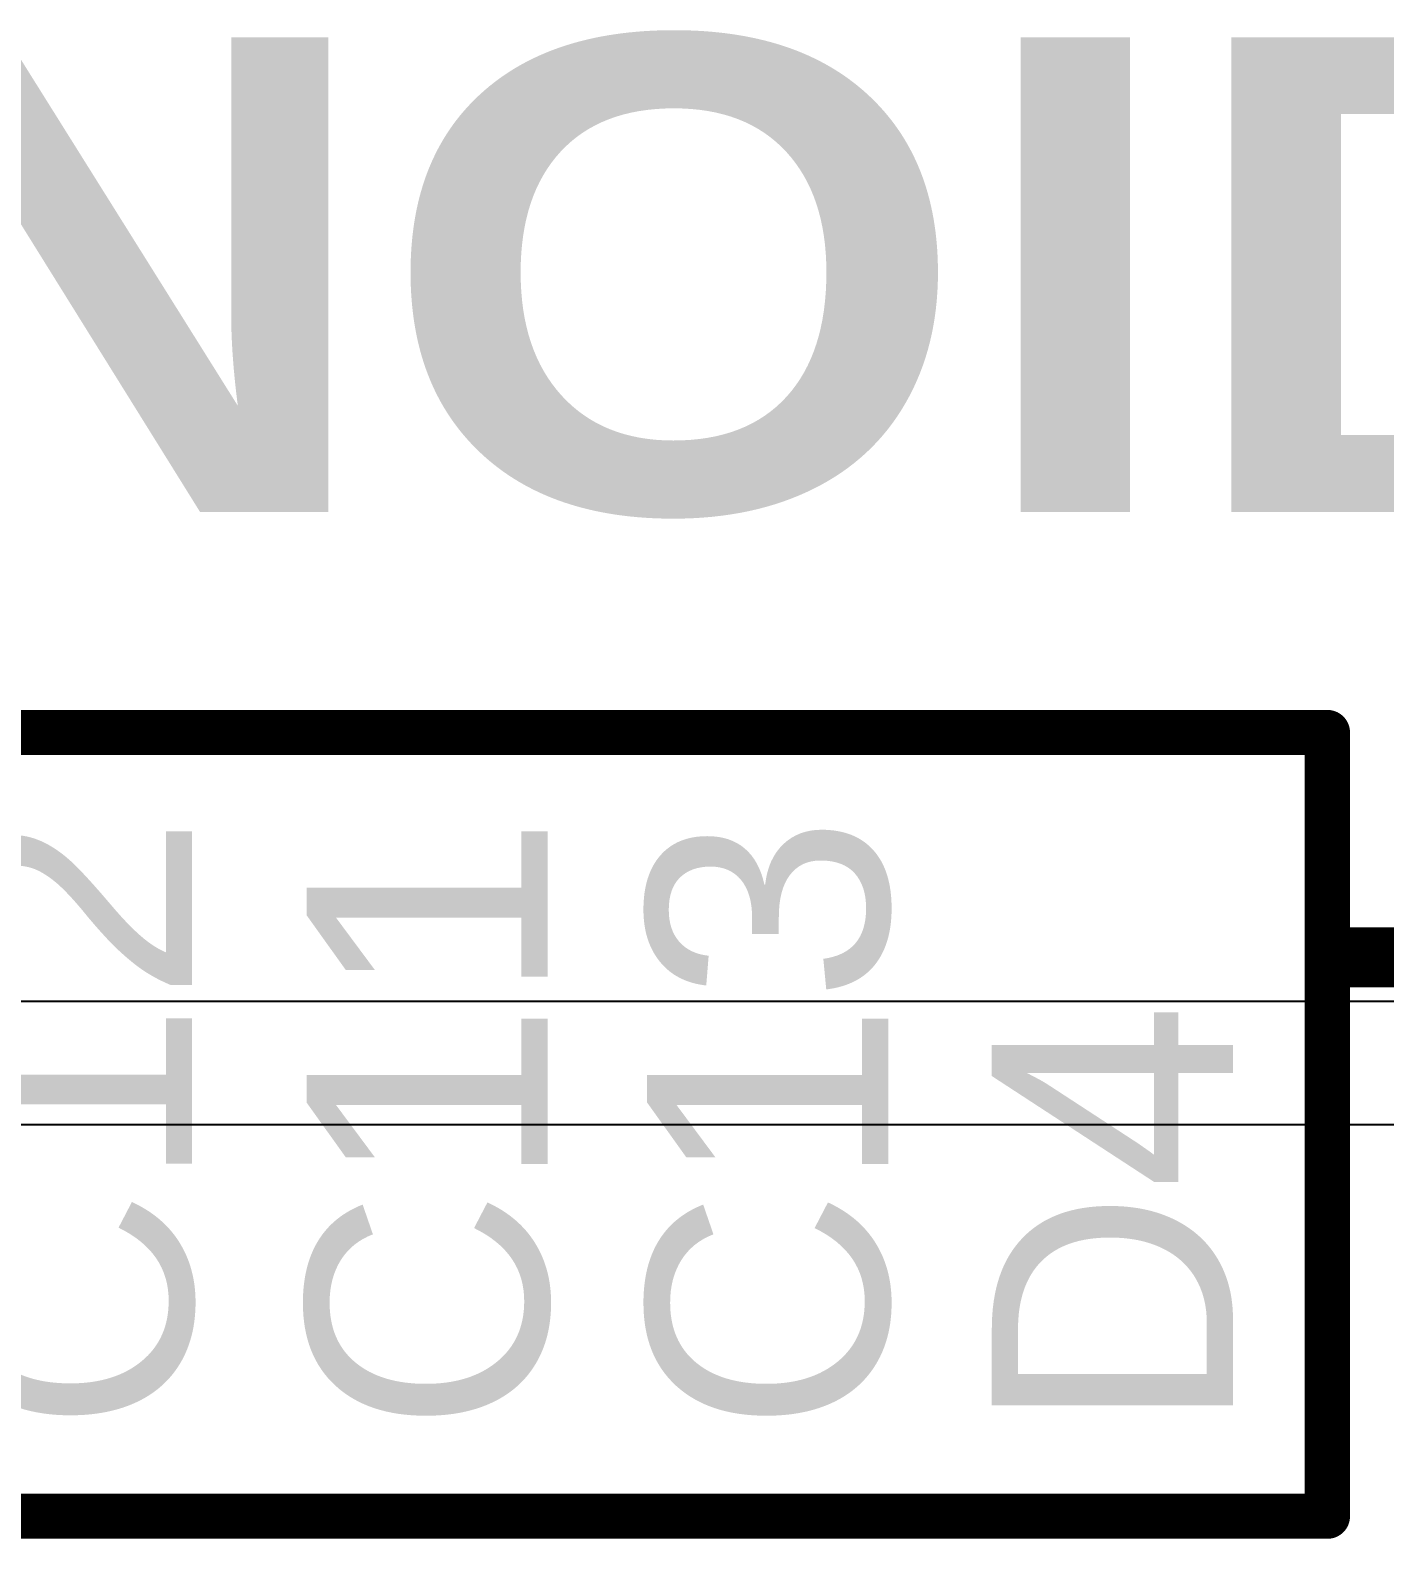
# Model space of a CAD drawing. Header units: inches. Extents: x -5 to 5258, y -4 to 5281.
# Drawn here: x 43.05 to 48.76, y 58.07 to 64.43 of the extents above; entities that cross this region are included whole.
import ezdxf

# ---------------------------------------------------------------- set-up
doc = ezdxf.new("R2010")
doc.units = ezdxf.units.IN
doc.layers.add('Bottom Layer', color=5, linetype='Continuous')
doc.layers.add('Top Overlay', color=2, linetype='Continuous')
doc.styles.add('Arial', font='', dxfattribs={"height": 0.2})
doc.styles.add('Arial Black_Bold', font='', dxfattribs={"height": 0.2})
doc.styles.get('Arial').set_extended_font_data('Arial')
doc.styles.get('Arial Black_Bold').set_extended_font_data('Arial Black', bold=True)

msp = doc.modelspace()

# ---------------------------------------------------------------- linework, layer by layer
at = {"layer": 'Bottom Layer'}
for p, q in [((55.067, 60.335), (25.3767, 60.335)), ((25.3767, 59.817), (55.067, 59.817))]:
    msp.add_line(p, q, dxfattribs=at)
at = {"layer": 'Top Overlay'}
for points in [[(42.2472, 61.468, 0.1905, 0.1905, 0), (48.514, 61.468, 0.1905, 0.1905, 0)], [(48.514, 58.166, 0.1905, 0.1905, 0), (48.514, 61.468, 0.1905, 0.1905, 0)], [(48.5597, 60.5207, 0.254, 0.254, 0), (49.0424, 60.5207, 0.254, 0.254, 0)], [(42.2472, 58.166, 0.1905, 0.1905, 0), (48.514, 58.166, 0.1905, 0.1905, 0)]]:
    msp.add_lwpolyline(points, format="xyseb", dxfattribs=at)
for points in [[(48.4664, 61.468, 0.0952, 0.0952, 1), (48.5616, 61.468, 0.0952, 0.0952, 1)], [(48.4664, 61.468, 0.0952, 0.0952, 1), (48.5616, 61.468, 0.0952, 0.0952, 1)], [(48.4962, 60.5207, 0.127, 0.127, 1), (48.6232, 60.5207, 0.127, 0.127, 1)], [(48.4664, 58.166, 0.0952, 0.0952, 1), (48.5616, 58.166, 0.0952, 0.0952, 1)], [(48.4664, 58.166, 0.0952, 0.0952, 1), (48.5616, 58.166, 0.0952, 0.0952, 1)]]:
    msp.add_lwpolyline(points, format="xyseb", close=True, dxfattribs=at)

# ---------------------------------------------------------------- texts
for s, height, rotation, style, p in [('SOLENOID 3', 2, 360, 'Arial Black_Bold', (33.5046, 62.3974)), ('C12', 1.016, 90, 'Arial', (43.7312, 58.5191)), ('C11', 1.016, 90, 'Arial', (45.229, 58.5173)), ('C13', 1.016, 90, 'Arial', (46.6636, 58.5173)), ('D4', 1.016, 90, 'Arial', (48.1161, 58.5162))]:
    msp.add_text(s, height=height, rotation=rotation, dxfattribs=dict(at, style=style)).set_placement(p)

doc.saveas('drawing.dxf')
